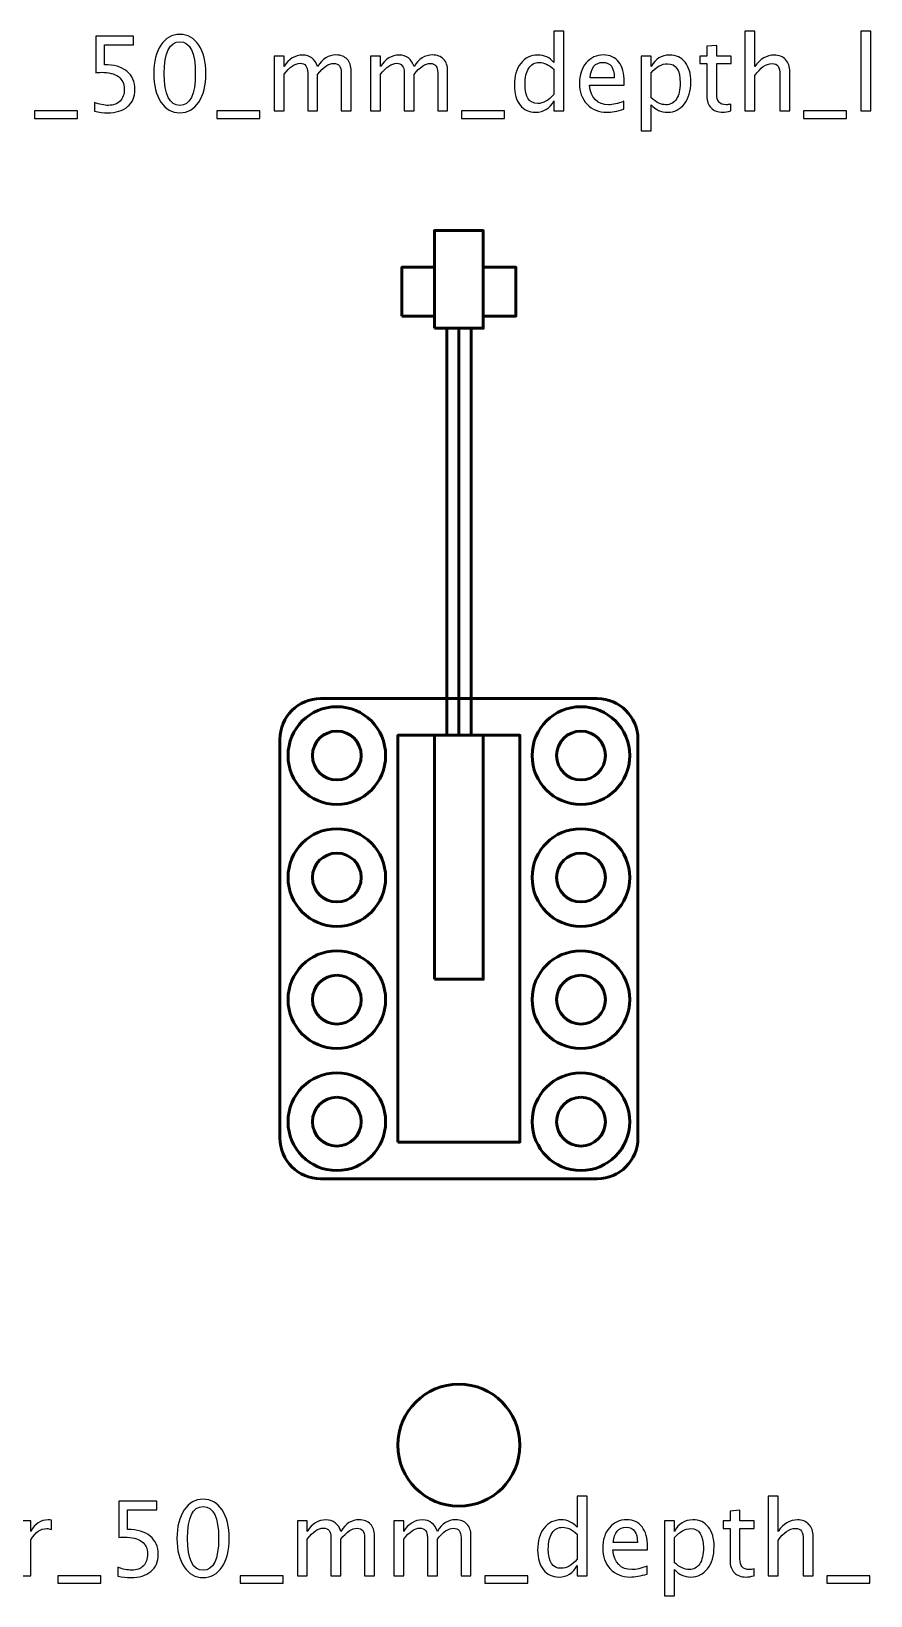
# Model space of a CAD drawing. Header units: centimetres. Extents: x -32.7 to 32.7, y -29.5 to 43.7.
# Drawn here: x -0.76 to 9.56, y -12.57 to 6.65 of the extents above; entities that cross this region are included whole.
import ezdxf

# ---------------------------------------------------------------- set-up
doc = ezdxf.new("R2010")
doc.units = ezdxf.units.CM
doc.header["$MEASUREMENT"] = 0
doc.layers.add('Layer 1', color=7, linetype='Continuous')

msp = doc.modelspace()

# ---------------------------------------------------------------- linework, layer by layer
at = {"layer": 'Layer 1', "color": 4, "lineweight": 53}
for points in [[(4.2, 3), (4.8, 3), (4.8, 4.2), (4.2, 4.2), (4.2, 3)], [(3.8, 3.15), (4.2, 3.15), (4.2, 3.75), (3.8, 3.75), (3.8, 3.15)], [(4.8, 3.15), (5.2, 3.15), (5.2, 3.75), (4.8, 3.75), (4.8, 3.15)], [(4.35, -2), (4.5, -2), (4.5, 3), (4.35, 3), (4.35, -2)], [(4.5, -2), (4.65, -2), (4.65, 3), (4.5, 3), (4.5, -2)], [(3.75, -7), (5.25, -7), (5.25, -2), (3.75, -2), (3.75, -7)], [(4.2, -5), (4.8, -5), (4.8, -2), (4.2, -2), (4.2, -5)]]:
    msp.add_lwpolyline(points, close=True, dxfattribs=at)
at = {"layer": 'Layer 1', "lineweight": 53}
for centre, major_axis in [((3.00001, -2.25001), (0, 0.60001)), ((6.00001, -2.25001), (0, 0.60001)), ((3.00001, -2.25001), (0, 0.30001)), ((6.00001, -2.25001), (0, 0.30001)), ((3.00001, -3.75001), (0, 0.60001)), ((6.00001, -3.75001), (0, 0.60001)), ((3.00001, -3.75001), (0, 0.30001)), ((6.00001, -3.75001), (0, 0.30001)), ((3.00001, -5.25001), (0, 0.60001)), ((6.00001, -5.25001), (0, 0.60001)), ((3.00001, -5.25001), (0, 0.30001)), ((6.00001, -5.25001), (0, 0.30001)), ((3.00001, -6.75001), (0, 0.60001)), ((6.00001, -6.75001), (0, 0.60001)), ((3.00001, -6.75001), (0, 0.30001)), ((6.00001, -6.75001), (0, 0.30001))]:
    msp.add_ellipse(centre, major_axis=major_axis, ratio=1, dxfattribs=at)
at = {"layer": 'Layer 1', "color": 4, "lineweight": 53}
msp.add_ellipse((4.5, -10.725), major_axis=(0, 0.75), ratio=1, dxfattribs=at)
at = {"layer": 'Layer 1'}
for points, knots in [([(0.02073, 5.66663), (0.02073, 5.66663), (0.02073, 5.77585), (0.02073, 5.77585), (0.02073, 5.77585), (0.08148, 5.7513), (0.13905, 5.73902), (0.19409, 5.73902), (0.19409, 5.73902), (0.2542, 5.73902), (0.30161, 5.7568), (0.33611, 5.79236), (0.33611, 5.79236), (0.37062, 5.82792), (0.38776, 5.87682), (0.38776, 5.93905), (0.38776, 5.93905), (0.38776, 6.00593), (0.36342, 6.05716), (0.31474, 6.0925), (0.31474, 6.0925), (0.26605, 6.12785), (0.19557, 6.14542), (0.10349, 6.14542), (0.10349, 6.14542), (0.08211, 6.14542), (0.05947, 6.14394), (0.03597, 6.14098), (0.03597, 6.14098), (0.03597, 6.14098), (0.03597, 6.58865), (0.03597, 6.58865), (0.03597, 6.58865), (0.03597, 6.58865), (0.50079, 6.58865), (0.50079, 6.58865), (0.50079, 6.58865), (0.50079, 6.58865), (0.50079, 6.48197), (0.50079, 6.48197), (0.50079, 6.48197), (0.50079, 6.48197), (0.14265, 6.48197), (0.14265, 6.48197), (0.14265, 6.48197), (0.14265, 6.48197), (0.14265, 6.2394), (0.14265, 6.2394), (0.14265, 6.2394), (0.26076, 6.2394), (0.35284, 6.21231), (0.41909, 6.15812), (0.41909, 6.15812), (0.48534, 6.10415), (0.51857, 6.02922), (0.51857, 5.93333), (0.51857, 5.93333), (0.51857, 5.84401), (0.48851, 5.77416), (0.4284, 5.72357), (0.4284, 5.72357), (0.36829, 5.67298), (0.28531, 5.64758), (0.17948, 5.64758), (0.17948, 5.64758), (0.13228, 5.64758), (0.07936, 5.65393), (0.02073, 5.66663)], [0, 0, 0, 0, 0.05555556, 0.05555556, 0.05555556, 0.05555556, 0.11111111, 0.11111111, 0.11111111, 0.11111111, 0.16666667, 0.16666667, 0.16666667, 0.16666667, 0.22222222, 0.22222222, 0.22222222, 0.22222222, 0.27777778, 0.27777778, 0.27777778, 0.27777778, 0.33333333, 0.33333333, 0.33333333, 0.33333333, 0.38888889, 0.38888889, 0.38888889, 0.38888889, 0.44444444, 0.44444444, 0.44444444, 0.44444444, 0.5, 0.5, 0.5, 0.5, 0.55555556, 0.55555556, 0.55555556, 0.55555556, 0.61111111, 0.61111111, 0.61111111, 0.61111111, 0.66666667, 0.66666667, 0.66666667, 0.66666667, 0.72222222, 0.72222222, 0.72222222, 0.72222222, 0.77777778, 0.77777778, 0.77777778, 0.77777778, 0.83333333, 0.83333333, 0.83333333, 0.83333333, 0.88888889, 0.88888889, 0.88888889, 0.88888889, 1, 1, 1, 1]), ([(1.07017, 5.64758), (0.97386, 5.64758), (0.89618, 5.69182), (0.83734, 5.78008), (0.83734, 5.78008), (0.77828, 5.86835), (0.74886, 5.98477), (0.74886, 6.12955), (0.74886, 6.12955), (0.74886, 6.27433), (0.77828, 6.39074), (0.83734, 6.47901), (0.83734, 6.47901), (0.89618, 6.56727), (0.97386, 6.61151), (1.07017, 6.61151), (1.07017, 6.61151), (1.1669, 6.61151), (1.24458, 6.56748), (1.30343, 6.47943), (1.30343, 6.47943), (1.36206, 6.39138), (1.39148, 6.27475), (1.39148, 6.12955), (1.39148, 6.12955), (1.39148, 5.98477), (1.36206, 5.86835), (1.30343, 5.78008), (1.30343, 5.78008), (1.24458, 5.69182), (1.1669, 5.64758), (1.07017, 5.64758)], [0, 0, 0, 0, 0.11111111, 0.11111111, 0.11111111, 0.11111111, 0.22222222, 0.22222222, 0.22222222, 0.22222222, 0.33333333, 0.33333333, 0.33333333, 0.33333333, 0.44444444, 0.44444444, 0.44444444, 0.44444444, 0.55555556, 0.55555556, 0.55555556, 0.55555556, 0.66666667, 0.66666667, 0.66666667, 0.66666667, 0.77777778, 0.77777778, 0.77777778, 0.77777778, 1, 1, 1, 1]), ([(5.66842, 5.67044), (5.66842, 5.67044), (5.66842, 5.79681), (5.66842, 5.79681), (5.66842, 5.79681), (5.61868, 5.7024), (5.54375, 5.6552), (5.44363, 5.6552), (5.44363, 5.6552), (5.36235, 5.6552), (5.29843, 5.68462), (5.25186, 5.74368), (5.25186, 5.74368), (5.20529, 5.80273), (5.18201, 5.88338), (5.18201, 5.98561), (5.18201, 5.98561), (5.18201, 6.09737), (5.20847, 6.18733), (5.26117, 6.25549), (5.26117, 6.25549), (5.31409, 6.32343), (5.38352, 6.35751), (5.46967, 6.35751), (5.46967, 6.35751), (5.54946, 6.35751), (5.61593, 6.32703), (5.66842, 6.26586), (5.66842, 6.26586), (5.66842, 6.26586), (5.66842, 6.64961), (5.66842, 6.64961), (5.66842, 6.64961), (5.66842, 6.64961), (5.79034, 6.64961), (5.79034, 6.64961), (5.79034, 6.64961), (5.79034, 6.64961), (5.79034, 5.67044), (5.79034, 5.67044), (5.79034, 5.67044), (5.79034, 5.67044), (5.66842, 5.67044), (5.66842, 5.67044)], [0, 0, 0, 0, 0.08333333, 0.08333333, 0.08333333, 0.08333333, 0.16666667, 0.16666667, 0.16666667, 0.16666667, 0.25, 0.25, 0.25, 0.25, 0.33333333, 0.33333333, 0.33333333, 0.33333333, 0.41666667, 0.41666667, 0.41666667, 0.41666667, 0.5, 0.5, 0.5, 0.5, 0.58333333, 0.58333333, 0.58333333, 0.58333333, 0.66666667, 0.66666667, 0.66666667, 0.66666667, 0.75, 0.75, 0.75, 0.75, 0.83333333, 0.83333333, 0.83333333, 0.83333333, 1, 1, 1, 1]), ([(8.01643, 5.67044), (8.01643, 5.67044), (8.01643, 6.64961), (8.01643, 6.64961), (8.01643, 6.64961), (8.01643, 6.64961), (8.13835, 6.64961), (8.13835, 6.64961), (8.13835, 6.64961), (8.13835, 6.64961), (8.13835, 6.21633), (8.13835, 6.21633), (8.13835, 6.21633), (8.20291, 6.31052), (8.28207, 6.35751), (8.37563, 6.35751), (8.37563, 6.35751), (8.43447, 6.35751), (8.48125, 6.3391), (8.51575, 6.30205), (8.51575, 6.30205), (8.55025, 6.26522), (8.56761, 6.21548), (8.56761, 6.15325), (8.56761, 6.15325), (8.56761, 6.15325), (8.56761, 5.67044), (8.56761, 5.67044), (8.56761, 5.67044), (8.56761, 5.67044), (8.44569, 5.67044), (8.44569, 5.67044), (8.44569, 5.67044), (8.44569, 5.67044), (8.44569, 6.11346), (8.44569, 6.11346), (8.44569, 6.11346), (8.44569, 6.16341), (8.43828, 6.19897), (8.42368, 6.22014), (8.42368, 6.22014), (8.40886, 6.24152), (8.38452, 6.2521), (8.35044, 6.2521), (8.35044, 6.2521), (8.27551, 6.2521), (8.20481, 6.20321), (8.13835, 6.10542), (8.13835, 6.10542), (8.13835, 6.10542), (8.13835, 5.67044), (8.13835, 5.67044), (8.13835, 5.67044), (8.13835, 5.67044), (8.01643, 5.67044), (8.01643, 5.67044)], [0, 0, 0, 0, 0.06666667, 0.06666667, 0.06666667, 0.06666667, 0.13333333, 0.13333333, 0.13333333, 0.13333333, 0.2, 0.2, 0.2, 0.2, 0.26666667, 0.26666667, 0.26666667, 0.26666667, 0.33333333, 0.33333333, 0.33333333, 0.33333333, 0.4, 0.4, 0.4, 0.4, 0.46666667, 0.46666667, 0.46666667, 0.46666667, 0.53333333, 0.53333333, 0.53333333, 0.53333333, 0.6, 0.6, 0.6, 0.6, 0.66666667, 0.66666667, 0.66666667, 0.66666667, 0.73333333, 0.73333333, 0.73333333, 0.73333333, 0.8, 0.8, 0.8, 0.8, 0.86666667, 0.86666667, 0.86666667, 0.86666667, 1, 1, 1, 1]), ([(9.43968, 5.67044), (9.43968, 5.67044), (9.43968, 6.64961), (9.43968, 6.64961), (9.43968, 6.64961), (9.43968, 6.64961), (9.5616, 6.64961), (9.5616, 6.64961), (9.5616, 6.64961), (9.5616, 6.64961), (9.5616, 5.67044), (9.5616, 5.67044), (9.5616, 5.67044), (9.5616, 5.67044), (9.43968, 5.67044), (9.43968, 5.67044)], [0, 0, 0, 0, 0.2, 0.2, 0.2, 0.2, 0.4, 0.4, 0.4, 0.4, 0.6, 0.6, 0.6, 0.6, 1, 1, 1, 1]), ([(1.06996, 5.73902), (1.19717, 5.73902), (1.26067, 5.8692), (1.26067, 6.12955), (1.26067, 6.12955), (1.26067, 6.3899), (1.19717, 6.52007), (1.06996, 6.52007), (1.06996, 6.52007), (0.94317, 6.52007), (0.87967, 6.3899), (0.87967, 6.12955), (0.87967, 6.12955), (0.87967, 5.8692), (0.94317, 5.73902), (1.06996, 5.73902)], [0, 0, 0, 0, 0.2, 0.2, 0.2, 0.2, 0.4, 0.4, 0.4, 0.4, 0.6, 0.6, 0.6, 0.6, 1, 1, 1, 1]), ([(2.22883, 5.67044), (2.22883, 5.67044), (2.22883, 6.34354), (2.22883, 6.34354), (2.22883, 6.34354), (2.22883, 6.34354), (2.35075, 6.34354), (2.35075, 6.34354), (2.35075, 6.34354), (2.35075, 6.34354), (2.35075, 6.21633), (2.35075, 6.21633), (2.35075, 6.21633), (2.41023, 6.31052), (2.48643, 6.35751), (2.57977, 6.35751), (2.57977, 6.35751), (2.66973, 6.35751), (2.7309, 6.31052), (2.7635, 6.21633), (2.7635, 6.21633), (2.82129, 6.31137), (2.89664, 6.35878), (2.98914, 6.35878), (2.98914, 6.35878), (3.04819, 6.35878), (3.09412, 6.34142), (3.12693, 6.3065), (3.12693, 6.3065), (3.15974, 6.27157), (3.17625, 6.22268), (3.17625, 6.15981), (3.17625, 6.15981), (3.17625, 6.15981), (3.17625, 5.67044), (3.17625, 5.67044), (3.17625, 5.67044), (3.17625, 5.67044), (3.05433, 5.67044), (3.05433, 5.67044), (3.05433, 5.67044), (3.05433, 5.67044), (3.05433, 6.13971), (3.05433, 6.13971), (3.05433, 6.13971), (3.05433, 6.21633), (3.02385, 6.25464), (2.96289, 6.25464), (2.96289, 6.25464), (2.8996, 6.25464), (2.83314, 6.20998), (2.7635, 6.12044), (2.7635, 6.12044), (2.7635, 6.12044), (2.7635, 5.67044), (2.7635, 5.67044), (2.7635, 5.67044), (2.7635, 5.67044), (2.64158, 5.67044), (2.64158, 5.67044), (2.64158, 5.67044), (2.64158, 5.67044), (2.64158, 6.14013), (2.64158, 6.14013), (2.64158, 6.14013), (2.64158, 6.21739), (2.61068, 6.25591), (2.54866, 6.25591), (2.54866, 6.25591), (2.48706, 6.25591), (2.42102, 6.21104), (2.35075, 6.12108), (2.35075, 6.12108), (2.35075, 6.12108), (2.35075, 5.67044), (2.35075, 5.67044), (2.35075, 5.67044), (2.35075, 5.67044), (2.22883, 5.67044), (2.22883, 5.67044)], [0, 0, 0, 0, 0.04761905, 0.04761905, 0.04761905, 0.04761905, 0.0952381, 0.0952381, 0.0952381, 0.0952381, 0.14285714, 0.14285714, 0.14285714, 0.14285714, 0.19047619, 0.19047619, 0.19047619, 0.19047619, 0.23809524, 0.23809524, 0.23809524, 0.23809524, 0.28571429, 0.28571429, 0.28571429, 0.28571429, 0.33333333, 0.33333333, 0.33333333, 0.33333333, 0.38095238, 0.38095238, 0.38095238, 0.38095238, 0.42857143, 0.42857143, 0.42857143, 0.42857143, 0.47619048, 0.47619048, 0.47619048, 0.47619048, 0.52380952, 0.52380952, 0.52380952, 0.52380952, 0.57142857, 0.57142857, 0.57142857, 0.57142857, 0.61904762, 0.61904762, 0.61904762, 0.61904762, 0.66666667, 0.66666667, 0.66666667, 0.66666667, 0.71428571, 0.71428571, 0.71428571, 0.71428571, 0.76190476, 0.76190476, 0.76190476, 0.76190476, 0.80952381, 0.80952381, 0.80952381, 0.80952381, 0.85714286, 0.85714286, 0.85714286, 0.85714286, 0.9047619, 0.9047619, 0.9047619, 0.9047619, 1, 1, 1, 1]), ([(3.41459, 5.67044), (3.41459, 5.67044), (3.41459, 6.34354), (3.41459, 6.34354), (3.41459, 6.34354), (3.41459, 6.34354), (3.53651, 6.34354), (3.53651, 6.34354), (3.53651, 6.34354), (3.53651, 6.34354), (3.53651, 6.21633), (3.53651, 6.21633), (3.53651, 6.21633), (3.59599, 6.31052), (3.67219, 6.35751), (3.76553, 6.35751), (3.76553, 6.35751), (3.85549, 6.35751), (3.91666, 6.31052), (3.94926, 6.21633), (3.94926, 6.21633), (4.00705, 6.31137), (4.0824, 6.35878), (4.1749, 6.35878), (4.1749, 6.35878), (4.23395, 6.35878), (4.27988, 6.34142), (4.31269, 6.3065), (4.31269, 6.3065), (4.3455, 6.27157), (4.36201, 6.22268), (4.36201, 6.15981), (4.36201, 6.15981), (4.36201, 6.15981), (4.36201, 5.67044), (4.36201, 5.67044), (4.36201, 5.67044), (4.36201, 5.67044), (4.24009, 5.67044), (4.24009, 5.67044), (4.24009, 5.67044), (4.24009, 5.67044), (4.24009, 6.13971), (4.24009, 6.13971), (4.24009, 6.13971), (4.24009, 6.21633), (4.20961, 6.25464), (4.14865, 6.25464), (4.14865, 6.25464), (4.08536, 6.25464), (4.0189, 6.20998), (3.94926, 6.12044), (3.94926, 6.12044), (3.94926, 6.12044), (3.94926, 5.67044), (3.94926, 5.67044), (3.94926, 5.67044), (3.94926, 5.67044), (3.82734, 5.67044), (3.82734, 5.67044), (3.82734, 5.67044), (3.82734, 5.67044), (3.82734, 6.14013), (3.82734, 6.14013), (3.82734, 6.14013), (3.82734, 6.21739), (3.79644, 6.25591), (3.73442, 6.25591), (3.73442, 6.25591), (3.67282, 6.25591), (3.60678, 6.21104), (3.53651, 6.12108), (3.53651, 6.12108), (3.53651, 6.12108), (3.53651, 5.67044), (3.53651, 5.67044), (3.53651, 5.67044), (3.53651, 5.67044), (3.41459, 5.67044), (3.41459, 5.67044)], [0, 0, 0, 0, 0.04761905, 0.04761905, 0.04761905, 0.04761905, 0.0952381, 0.0952381, 0.0952381, 0.0952381, 0.14285714, 0.14285714, 0.14285714, 0.14285714, 0.19047619, 0.19047619, 0.19047619, 0.19047619, 0.23809524, 0.23809524, 0.23809524, 0.23809524, 0.28571429, 0.28571429, 0.28571429, 0.28571429, 0.33333333, 0.33333333, 0.33333333, 0.33333333, 0.38095238, 0.38095238, 0.38095238, 0.38095238, 0.42857143, 0.42857143, 0.42857143, 0.42857143, 0.47619048, 0.47619048, 0.47619048, 0.47619048, 0.52380952, 0.52380952, 0.52380952, 0.52380952, 0.57142857, 0.57142857, 0.57142857, 0.57142857, 0.61904762, 0.61904762, 0.61904762, 0.61904762, 0.66666667, 0.66666667, 0.66666667, 0.66666667, 0.71428571, 0.71428571, 0.71428571, 0.71428571, 0.76190476, 0.76190476, 0.76190476, 0.76190476, 0.80952381, 0.80952381, 0.80952381, 0.80952381, 0.85714286, 0.85714286, 0.85714286, 0.85714286, 0.9047619, 0.9047619, 0.9047619, 0.9047619, 1, 1, 1, 1]), ([(6.52863, 5.69203), (6.44672, 5.66748), (6.37665, 5.6552), (6.31823, 5.6552), (6.31823, 5.6552), (6.21854, 5.6552), (6.13747, 5.68822), (6.07503, 5.75405), (6.07503, 5.75405), (6.01259, 5.81988), (5.98126, 5.90518), (5.98126, 6.01017), (5.98126, 6.01017), (5.98126, 6.11198), (6.00878, 6.19559), (6.06402, 6.26099), (6.06402, 6.26099), (6.11927, 6.32618), (6.18996, 6.35878), (6.27611, 6.35878), (6.27611, 6.35878), (6.3576, 6.35878), (6.42068, 6.32978), (6.46513, 6.27179), (6.46513, 6.27179), (6.50958, 6.21379), (6.53181, 6.13166), (6.53181, 6.02519), (6.53181, 6.02519), (6.53181, 6.02519), (6.53117, 5.98794), (6.53117, 5.98794), (6.53117, 5.98794), (6.53117, 5.98794), (6.10572, 5.98794), (6.10572, 5.98794), (6.10572, 5.98794), (6.1235, 5.82707), (6.20203, 5.74664), (6.34109, 5.74664), (6.34109, 5.74664), (6.39211, 5.74664), (6.45455, 5.76103), (6.52863, 5.78982), (6.52863, 5.78982), (6.52863, 5.78982), (6.52863, 5.69203), (6.52863, 5.69203)], [0, 0, 0, 0, 0.07692308, 0.07692308, 0.07692308, 0.07692308, 0.15384615, 0.15384615, 0.15384615, 0.15384615, 0.23076923, 0.23076923, 0.23076923, 0.23076923, 0.30769231, 0.30769231, 0.30769231, 0.30769231, 0.38461538, 0.38461538, 0.38461538, 0.38461538, 0.46153846, 0.46153846, 0.46153846, 0.46153846, 0.53846154, 0.53846154, 0.53846154, 0.53846154, 0.61538462, 0.61538462, 0.61538462, 0.61538462, 0.69230769, 0.69230769, 0.69230769, 0.69230769, 0.76923077, 0.76923077, 0.76923077, 0.76923077, 0.84615385, 0.84615385, 0.84615385, 0.84615385, 1, 1, 1, 1]), ([(6.7422, 5.42533), (6.7422, 5.42533), (6.7422, 6.34354), (6.7422, 6.34354), (6.7422, 6.34354), (6.7422, 6.34354), (6.86412, 6.34354), (6.86412, 6.34354), (6.86412, 6.34354), (6.86412, 6.34354), (6.86412, 6.21633), (6.86412, 6.21633), (6.86412, 6.21633), (6.91407, 6.31052), (6.98922, 6.35751), (7.08933, 6.35751), (7.08933, 6.35751), (7.1704, 6.35751), (7.23411, 6.32809), (7.28068, 6.26903), (7.28068, 6.26903), (7.32725, 6.20998), (7.35053, 6.12933), (7.35053, 6.0271), (7.35053, 6.0271), (7.35053, 5.91576), (7.32407, 5.8258), (7.27137, 5.75765), (7.27137, 5.75765), (7.21866, 5.68928), (7.14924, 5.6552), (7.0633, 5.6552), (7.0633, 5.6552), (6.9835, 5.6552), (6.91704, 5.68568), (6.86412, 5.74685), (6.86412, 5.74685), (6.86412, 5.74685), (6.86412, 5.42533), (6.86412, 5.42533), (6.86412, 5.42533), (6.86412, 5.42533), (6.7422, 5.42533), (6.7422, 5.42533)], [0, 0, 0, 0, 0.08333333, 0.08333333, 0.08333333, 0.08333333, 0.16666667, 0.16666667, 0.16666667, 0.16666667, 0.25, 0.25, 0.25, 0.25, 0.33333333, 0.33333333, 0.33333333, 0.33333333, 0.41666667, 0.41666667, 0.41666667, 0.41666667, 0.5, 0.5, 0.5, 0.5, 0.58333333, 0.58333333, 0.58333333, 0.58333333, 0.66666667, 0.66666667, 0.66666667, 0.66666667, 0.75, 0.75, 0.75, 0.75, 0.83333333, 0.83333333, 0.83333333, 0.83333333, 1, 1, 1, 1]), ([(7.84244, 5.67065), (7.80476, 5.66028), (7.77196, 5.6552), (7.74423, 5.6552), (7.74423, 5.6552), (7.682, 5.6552), (7.63353, 5.67298), (7.59881, 5.70854), (7.59881, 5.70854), (7.56389, 5.7441), (7.54653, 5.79342), (7.54653, 5.85671), (7.54653, 5.85671), (7.54653, 5.85671), (7.54653, 6.2521), (7.54653, 6.2521), (7.54653, 6.2521), (7.54653, 6.2521), (7.46229, 6.2521), (7.46229, 6.2521), (7.46229, 6.2521), (7.46229, 6.2521), (7.46229, 6.34354), (7.46229, 6.34354), (7.46229, 6.34354), (7.46229, 6.34354), (7.54653, 6.34354), (7.54653, 6.34354), (7.54653, 6.34354), (7.54653, 6.34354), (7.54653, 6.46525), (7.54653, 6.46525), (7.54653, 6.46525), (7.54653, 6.46525), (7.66845, 6.47689), (7.66845, 6.47689), (7.66845, 6.47689), (7.66845, 6.47689), (7.66845, 6.34354), (7.66845, 6.34354), (7.66845, 6.34354), (7.66845, 6.34354), (7.84498, 6.34354), (7.84498, 6.34354), (7.84498, 6.34354), (7.84498, 6.34354), (7.84498, 6.2521), (7.84498, 6.2521), (7.84498, 6.2521), (7.84498, 6.2521), (7.66845, 6.2521), (7.66845, 6.2521), (7.66845, 6.2521), (7.66845, 6.2521), (7.66845, 5.87872), (7.66845, 5.87872), (7.66845, 5.87872), (7.66845, 5.79067), (7.70676, 5.74664), (7.78317, 5.74664), (7.78317, 5.74664), (7.79947, 5.74664), (7.81916, 5.74939), (7.84244, 5.75468), (7.84244, 5.75468), (7.84244, 5.75468), (7.84244, 5.67065), (7.84244, 5.67065)], [0, 0, 0, 0, 0.05555556, 0.05555556, 0.05555556, 0.05555556, 0.11111111, 0.11111111, 0.11111111, 0.11111111, 0.16666667, 0.16666667, 0.16666667, 0.16666667, 0.22222222, 0.22222222, 0.22222222, 0.22222222, 0.27777778, 0.27777778, 0.27777778, 0.27777778, 0.33333333, 0.33333333, 0.33333333, 0.33333333, 0.38888889, 0.38888889, 0.38888889, 0.38888889, 0.44444444, 0.44444444, 0.44444444, 0.44444444, 0.5, 0.5, 0.5, 0.5, 0.55555556, 0.55555556, 0.55555556, 0.55555556, 0.61111111, 0.61111111, 0.61111111, 0.61111111, 0.66666667, 0.66666667, 0.66666667, 0.66666667, 0.72222222, 0.72222222, 0.72222222, 0.72222222, 0.77777778, 0.77777778, 0.77777778, 0.77777778, 0.83333333, 0.83333333, 0.83333333, 0.83333333, 0.88888889, 0.88888889, 0.88888889, 0.88888889, 1, 1, 1, 1]), ([(5.66842, 6.18246), (5.60513, 6.23813), (5.54523, 6.26607), (5.4885, 6.26607), (5.4885, 6.26607), (5.43262, 6.26607), (5.38944, 6.24279), (5.35875, 6.19601), (5.35875, 6.19601), (5.32806, 6.14944), (5.31282, 6.0834), (5.31282, 5.99789), (5.31282, 5.99789), (5.31282, 5.84062), (5.36489, 5.76188), (5.46924, 5.76188), (5.46924, 5.76188), (5.53698, 5.76188), (5.60344, 5.79892), (5.66842, 5.87279), (5.66842, 5.87279), (5.66842, 5.87279), (5.66842, 6.18246), (5.66842, 6.18246)], [0, 0, 0, 0, 0.14285714, 0.14285714, 0.14285714, 0.14285714, 0.28571429, 0.28571429, 0.28571429, 0.28571429, 0.42857143, 0.42857143, 0.42857143, 0.42857143, 0.57142857, 0.57142857, 0.57142857, 0.57142857, 0.71428571, 0.71428571, 0.71428571, 0.71428571, 1, 1, 1, 1]), ([(6.11207, 6.07938), (6.11207, 6.07938), (6.40925, 6.07938), (6.40925, 6.07938), (6.40925, 6.07938), (6.40925, 6.20469), (6.36247, 6.26734), (6.26913, 6.26734), (6.26913, 6.26734), (6.17515, 6.26734), (6.12287, 6.20469), (6.11207, 6.07938)], [0, 0, 0, 0, 0.25, 0.25, 0.25, 0.25, 0.5, 0.5, 0.5, 0.5, 1, 1, 1, 1]), ([(6.86412, 5.83088), (6.92699, 5.77479), (6.98689, 5.74664), (7.04383, 5.74664), (7.04383, 5.74664), (7.09992, 5.74664), (7.14331, 5.77014), (7.17379, 5.81691), (7.17379, 5.81691), (7.20448, 5.86369), (7.21972, 5.92952), (7.21972, 6.01461), (7.21972, 6.01461), (7.21972, 6.17209), (7.16765, 6.25083), (7.06351, 6.25083), (7.06351, 6.25083), (6.99535, 6.25083), (6.92889, 6.214), (6.86412, 6.14013), (6.86412, 6.14013), (6.86412, 6.14013), (6.86412, 5.83088), (6.86412, 5.83088)], [0, 0, 0, 0, 0.14285714, 0.14285714, 0.14285714, 0.14285714, 0.28571429, 0.28571429, 0.28571429, 0.28571429, 0.42857143, 0.42857143, 0.42857143, 0.42857143, 0.57142857, 0.57142857, 0.57142857, 0.57142857, 0.71428571, 0.71428571, 0.71428571, 0.71428571, 1, 1, 1, 1]), ([(-0.71587, 5.579), (-0.71587, 5.579), (-0.71587, 5.67044), (-0.71587, 5.67044), (-0.71587, 5.67044), (-0.71587, 5.67044), (-0.18755, 5.67044), (-0.18755, 5.67044), (-0.18755, 5.67044), (-0.18755, 5.67044), (-0.18755, 5.579), (-0.18755, 5.579), (-0.18755, 5.579), (-0.18755, 5.579), (-0.71587, 5.579), (-0.71587, 5.579)], [0, 0, 0, 0, 0.2, 0.2, 0.2, 0.2, 0.4, 0.4, 0.4, 0.4, 0.6, 0.6, 0.6, 0.6, 1, 1, 1, 1]), ([(1.52525, 5.579), (1.52525, 5.579), (1.52525, 5.67044), (1.52525, 5.67044), (1.52525, 5.67044), (1.52525, 5.67044), (2.05357, 5.67044), (2.05357, 5.67044), (2.05357, 5.67044), (2.05357, 5.67044), (2.05357, 5.579), (2.05357, 5.579), (2.05357, 5.579), (2.05357, 5.579), (1.52525, 5.579), (1.52525, 5.579)], [0, 0, 0, 0, 0.2, 0.2, 0.2, 0.2, 0.4, 0.4, 0.4, 0.4, 0.6, 0.6, 0.6, 0.6, 1, 1, 1, 1]), ([(4.53177, 5.579), (4.53177, 5.579), (4.53177, 5.67044), (4.53177, 5.67044), (4.53177, 5.67044), (4.53177, 5.67044), (5.06009, 5.67044), (5.06009, 5.67044), (5.06009, 5.67044), (5.06009, 5.67044), (5.06009, 5.579), (5.06009, 5.579), (5.06009, 5.579), (5.06009, 5.579), (4.53177, 5.579), (4.53177, 5.579)], [0, 0, 0, 0, 0.2, 0.2, 0.2, 0.2, 0.4, 0.4, 0.4, 0.4, 0.6, 0.6, 0.6, 0.6, 1, 1, 1, 1]), ([(8.7361, 5.579), (8.7361, 5.579), (8.7361, 5.67044), (8.7361, 5.67044), (8.7361, 5.67044), (8.7361, 5.67044), (9.26442, 5.67044), (9.26442, 5.67044), (9.26442, 5.67044), (9.26442, 5.67044), (9.26442, 5.579), (9.26442, 5.579), (9.26442, 5.579), (9.26442, 5.579), (8.7361, 5.579), (8.7361, 5.579)], [0, 0, 0, 0, 0.2, 0.2, 0.2, 0.2, 0.4, 0.4, 0.4, 0.4, 0.6, 0.6, 0.6, 0.6, 1, 1, 1, 1]), ([(0.30689, -12.33337), (0.30689, -12.33337), (0.30689, -12.22415), (0.30689, -12.22415), (0.30689, -12.22415), (0.36764, -12.2487), (0.42521, -12.26098), (0.48025, -12.26098), (0.48025, -12.26098), (0.54036, -12.26098), (0.58777, -12.2432), (0.62227, -12.20764), (0.62227, -12.20764), (0.65678, -12.17208), (0.67392, -12.12318), (0.67392, -12.06095), (0.67392, -12.06095), (0.67392, -11.99407), (0.64958, -11.94284), (0.6009, -11.9075), (0.6009, -11.9075), (0.55221, -11.87215), (0.48173, -11.85458), (0.38965, -11.85458), (0.38965, -11.85458), (0.36827, -11.85458), (0.34563, -11.85606), (0.32213, -11.85902), (0.32213, -11.85902), (0.32213, -11.85902), (0.32213, -11.41135), (0.32213, -11.41135), (0.32213, -11.41135), (0.32213, -11.41135), (0.78695, -11.41135), (0.78695, -11.41135), (0.78695, -11.41135), (0.78695, -11.41135), (0.78695, -11.51803), (0.78695, -11.51803), (0.78695, -11.51803), (0.78695, -11.51803), (0.42881, -11.51803), (0.42881, -11.51803), (0.42881, -11.51803), (0.42881, -11.51803), (0.42881, -11.7606), (0.42881, -11.7606), (0.42881, -11.7606), (0.54692, -11.7606), (0.639, -11.78769), (0.70525, -11.84188), (0.70525, -11.84188), (0.7715, -11.89585), (0.80473, -11.97078), (0.80473, -12.06667), (0.80473, -12.06667), (0.80473, -12.15599), (0.77467, -12.22584), (0.71456, -12.27643), (0.71456, -12.27643), (0.65445, -12.32702), (0.57147, -12.35242), (0.46564, -12.35242), (0.46564, -12.35242), (0.41844, -12.35242), (0.36552, -12.34607), (0.30689, -12.33337)], [0, 0, 0, 0, 0.05555556, 0.05555556, 0.05555556, 0.05555556, 0.11111111, 0.11111111, 0.11111111, 0.11111111, 0.16666667, 0.16666667, 0.16666667, 0.16666667, 0.22222222, 0.22222222, 0.22222222, 0.22222222, 0.27777778, 0.27777778, 0.27777778, 0.27777778, 0.33333333, 0.33333333, 0.33333333, 0.33333333, 0.38888889, 0.38888889, 0.38888889, 0.38888889, 0.44444444, 0.44444444, 0.44444444, 0.44444444, 0.5, 0.5, 0.5, 0.5, 0.55555556, 0.55555556, 0.55555556, 0.55555556, 0.61111111, 0.61111111, 0.61111111, 0.61111111, 0.66666667, 0.66666667, 0.66666667, 0.66666667, 0.72222222, 0.72222222, 0.72222222, 0.72222222, 0.77777778, 0.77777778, 0.77777778, 0.77777778, 0.83333333, 0.83333333, 0.83333333, 0.83333333, 0.88888889, 0.88888889, 0.88888889, 0.88888889, 1, 1, 1, 1]), ([(1.35633, -12.35242), (1.26002, -12.35242), (1.18234, -12.30818), (1.1235, -12.21992), (1.1235, -12.21992), (1.06444, -12.13165), (1.03502, -12.01523), (1.03502, -11.87045), (1.03502, -11.87045), (1.03502, -11.72567), (1.06444, -11.60926), (1.1235, -11.52099), (1.1235, -11.52099), (1.18234, -11.43273), (1.26002, -11.38849), (1.35633, -11.38849), (1.35633, -11.38849), (1.45306, -11.38849), (1.53074, -11.43252), (1.58959, -11.52057), (1.58959, -11.52057), (1.64822, -11.60862), (1.67764, -11.72525), (1.67764, -11.87045), (1.67764, -11.87045), (1.67764, -12.01523), (1.64822, -12.13165), (1.58959, -12.21992), (1.58959, -12.21992), (1.53074, -12.30818), (1.45306, -12.35242), (1.35633, -12.35242)], [0, 0, 0, 0, 0.11111111, 0.11111111, 0.11111111, 0.11111111, 0.22222222, 0.22222222, 0.22222222, 0.22222222, 0.33333333, 0.33333333, 0.33333333, 0.33333333, 0.44444444, 0.44444444, 0.44444444, 0.44444444, 0.55555556, 0.55555556, 0.55555556, 0.55555556, 0.66666667, 0.66666667, 0.66666667, 0.66666667, 0.77777778, 0.77777778, 0.77777778, 0.77777778, 1, 1, 1, 1]), ([(1.35612, -12.26098), (1.48333, -12.26098), (1.54683, -12.1308), (1.54683, -11.87045), (1.54683, -11.87045), (1.54683, -11.6101), (1.48333, -11.47993), (1.35612, -11.47993), (1.35612, -11.47993), (1.22933, -11.47993), (1.16583, -11.6101), (1.16583, -11.87045), (1.16583, -11.87045), (1.16583, -12.1308), (1.22933, -12.26098), (1.35612, -12.26098)], [0, 0, 0, 0, 0.2, 0.2, 0.2, 0.2, 0.4, 0.4, 0.4, 0.4, 0.6, 0.6, 0.6, 0.6, 1, 1, 1, 1]), ([(5.95458, -12.32956), (5.95458, -12.32956), (5.95458, -12.20319), (5.95458, -12.20319), (5.95458, -12.20319), (5.90484, -12.2976), (5.82991, -12.3448), (5.72979, -12.3448), (5.72979, -12.3448), (5.64851, -12.3448), (5.58459, -12.31538), (5.53802, -12.25632), (5.53802, -12.25632), (5.49145, -12.19727), (5.46817, -12.11662), (5.46817, -12.01439), (5.46817, -12.01439), (5.46817, -11.90263), (5.49463, -11.81267), (5.54733, -11.74451), (5.54733, -11.74451), (5.60025, -11.67657), (5.66968, -11.64249), (5.75583, -11.64249), (5.75583, -11.64249), (5.83562, -11.64249), (5.90209, -11.67297), (5.95458, -11.73414), (5.95458, -11.73414), (5.95458, -11.73414), (5.95458, -11.35039), (5.95458, -11.35039), (5.95458, -11.35039), (5.95458, -11.35039), (6.0765, -11.35039), (6.0765, -11.35039), (6.0765, -11.35039), (6.0765, -11.35039), (6.0765, -12.32956), (6.0765, -12.32956), (6.0765, -12.32956), (6.0765, -12.32956), (5.95458, -12.32956), (5.95458, -12.32956)], [0, 0, 0, 0, 0.08333333, 0.08333333, 0.08333333, 0.08333333, 0.16666667, 0.16666667, 0.16666667, 0.16666667, 0.25, 0.25, 0.25, 0.25, 0.33333333, 0.33333333, 0.33333333, 0.33333333, 0.41666667, 0.41666667, 0.41666667, 0.41666667, 0.5, 0.5, 0.5, 0.5, 0.58333333, 0.58333333, 0.58333333, 0.58333333, 0.66666667, 0.66666667, 0.66666667, 0.66666667, 0.75, 0.75, 0.75, 0.75, 0.83333333, 0.83333333, 0.83333333, 0.83333333, 1, 1, 1, 1]), ([(8.1286, -12.32935), (8.09092, -12.33972), (8.05812, -12.3448), (8.03039, -12.3448), (8.03039, -12.3448), (7.96816, -12.3448), (7.91969, -12.32702), (7.88497, -12.29146), (7.88497, -12.29146), (7.85005, -12.2559), (7.83269, -12.20658), (7.83269, -12.14329), (7.83269, -12.14329), (7.83269, -12.14329), (7.83269, -11.7479), (7.83269, -11.7479), (7.83269, -11.7479), (7.83269, -11.7479), (7.74845, -11.7479), (7.74845, -11.7479), (7.74845, -11.7479), (7.74845, -11.7479), (7.74845, -11.65646), (7.74845, -11.65646), (7.74845, -11.65646), (7.74845, -11.65646), (7.83269, -11.65646), (7.83269, -11.65646), (7.83269, -11.65646), (7.83269, -11.65646), (7.83269, -11.53475), (7.83269, -11.53475), (7.83269, -11.53475), (7.83269, -11.53475), (7.95461, -11.52311), (7.95461, -11.52311), (7.95461, -11.52311), (7.95461, -11.52311), (7.95461, -11.65646), (7.95461, -11.65646), (7.95461, -11.65646), (7.95461, -11.65646), (8.13114, -11.65646), (8.13114, -11.65646), (8.13114, -11.65646), (8.13114, -11.65646), (8.13114, -11.7479), (8.13114, -11.7479), (8.13114, -11.7479), (8.13114, -11.7479), (7.95461, -11.7479), (7.95461, -11.7479), (7.95461, -11.7479), (7.95461, -11.7479), (7.95461, -12.12128), (7.95461, -12.12128), (7.95461, -12.12128), (7.95461, -12.20933), (7.99292, -12.25336), (8.06933, -12.25336), (8.06933, -12.25336), (8.08563, -12.25336), (8.10532, -12.25061), (8.1286, -12.24532), (8.1286, -12.24532), (8.1286, -12.24532), (8.1286, -12.32935), (8.1286, -12.32935)], [0, 0, 0, 0, 0.05555556, 0.05555556, 0.05555556, 0.05555556, 0.11111111, 0.11111111, 0.11111111, 0.11111111, 0.16666667, 0.16666667, 0.16666667, 0.16666667, 0.22222222, 0.22222222, 0.22222222, 0.22222222, 0.27777778, 0.27777778, 0.27777778, 0.27777778, 0.33333333, 0.33333333, 0.33333333, 0.33333333, 0.38888889, 0.38888889, 0.38888889, 0.38888889, 0.44444444, 0.44444444, 0.44444444, 0.44444444, 0.5, 0.5, 0.5, 0.5, 0.55555556, 0.55555556, 0.55555556, 0.55555556, 0.61111111, 0.61111111, 0.61111111, 0.61111111, 0.66666667, 0.66666667, 0.66666667, 0.66666667, 0.72222222, 0.72222222, 0.72222222, 0.72222222, 0.77777778, 0.77777778, 0.77777778, 0.77777778, 0.83333333, 0.83333333, 0.83333333, 0.83333333, 0.88888889, 0.88888889, 0.88888889, 0.88888889, 1, 1, 1, 1]), ([(8.30259, -12.32956), (8.30259, -12.32956), (8.30259, -11.35039), (8.30259, -11.35039), (8.30259, -11.35039), (8.30259, -11.35039), (8.42451, -11.35039), (8.42451, -11.35039), (8.42451, -11.35039), (8.42451, -11.35039), (8.42451, -11.78367), (8.42451, -11.78367), (8.42451, -11.78367), (8.48907, -11.68948), (8.56823, -11.64249), (8.66179, -11.64249), (8.66179, -11.64249), (8.72063, -11.64249), (8.76741, -11.6609), (8.80191, -11.69795), (8.80191, -11.69795), (8.83641, -11.73478), (8.85377, -11.78452), (8.85377, -11.84675), (8.85377, -11.84675), (8.85377, -11.84675), (8.85377, -12.32956), (8.85377, -12.32956), (8.85377, -12.32956), (8.85377, -12.32956), (8.73185, -12.32956), (8.73185, -12.32956), (8.73185, -12.32956), (8.73185, -12.32956), (8.73185, -11.88654), (8.73185, -11.88654), (8.73185, -11.88654), (8.73185, -11.83659), (8.72444, -11.80103), (8.70984, -11.77986), (8.70984, -11.77986), (8.69502, -11.75848), (8.67068, -11.7479), (8.6366, -11.7479), (8.6366, -11.7479), (8.56167, -11.7479), (8.49097, -11.79679), (8.42451, -11.89458), (8.42451, -11.89458), (8.42451, -11.89458), (8.42451, -12.32956), (8.42451, -12.32956), (8.42451, -12.32956), (8.42451, -12.32956), (8.30259, -12.32956), (8.30259, -12.32956)], [0, 0, 0, 0, 0.06666667, 0.06666667, 0.06666667, 0.06666667, 0.13333333, 0.13333333, 0.13333333, 0.13333333, 0.2, 0.2, 0.2, 0.2, 0.26666667, 0.26666667, 0.26666667, 0.26666667, 0.33333333, 0.33333333, 0.33333333, 0.33333333, 0.4, 0.4, 0.4, 0.4, 0.46666667, 0.46666667, 0.46666667, 0.46666667, 0.53333333, 0.53333333, 0.53333333, 0.53333333, 0.6, 0.6, 0.6, 0.6, 0.66666667, 0.66666667, 0.66666667, 0.66666667, 0.73333333, 0.73333333, 0.73333333, 0.73333333, 0.8, 0.8, 0.8, 0.8, 0.86666667, 0.86666667, 0.86666667, 0.86666667, 1, 1, 1, 1]), ([(-0.88077, -12.32956), (-0.88077, -12.32956), (-0.88077, -11.65646), (-0.88077, -11.65646), (-0.88077, -11.65646), (-0.88077, -11.65646), (-0.75885, -11.65646), (-0.75885, -11.65646), (-0.75885, -11.65646), (-0.75885, -11.65646), (-0.75885, -11.78367), (-0.75885, -11.78367), (-0.75885, -11.78367), (-0.71038, -11.68948), (-0.6401, -11.64249), (-0.54782, -11.64249), (-0.54782, -11.64249), (-0.53533, -11.64249), (-0.52221, -11.64355), (-0.50866, -11.64566), (-0.50866, -11.64566), (-0.50866, -11.64566), (-0.50866, -11.75975), (-0.50866, -11.75975), (-0.50866, -11.75975), (-0.52983, -11.75277), (-0.54845, -11.74917), (-0.56454, -11.74917), (-0.56454, -11.74917), (-0.64201, -11.74917), (-0.70678, -11.79489), (-0.75885, -11.88654), (-0.75885, -11.88654), (-0.75885, -11.88654), (-0.75885, -12.32956), (-0.75885, -12.32956), (-0.75885, -12.32956), (-0.75885, -12.32956), (-0.88077, -12.32956), (-0.88077, -12.32956)], [0, 0, 0, 0, 0.09090909, 0.09090909, 0.09090909, 0.09090909, 0.18181818, 0.18181818, 0.18181818, 0.18181818, 0.27272727, 0.27272727, 0.27272727, 0.27272727, 0.36363636, 0.36363636, 0.36363636, 0.36363636, 0.45454545, 0.45454545, 0.45454545, 0.45454545, 0.54545455, 0.54545455, 0.54545455, 0.54545455, 0.63636364, 0.63636364, 0.63636364, 0.63636364, 0.72727273, 0.72727273, 0.72727273, 0.72727273, 0.81818182, 0.81818182, 0.81818182, 0.81818182, 1, 1, 1, 1]), ([(2.51499, -12.32956), (2.51499, -12.32956), (2.51499, -11.65646), (2.51499, -11.65646), (2.51499, -11.65646), (2.51499, -11.65646), (2.63691, -11.65646), (2.63691, -11.65646), (2.63691, -11.65646), (2.63691, -11.65646), (2.63691, -11.78367), (2.63691, -11.78367), (2.63691, -11.78367), (2.69639, -11.68948), (2.77259, -11.64249), (2.86593, -11.64249), (2.86593, -11.64249), (2.95589, -11.64249), (3.01706, -11.68948), (3.04966, -11.78367), (3.04966, -11.78367), (3.10745, -11.68863), (3.1828, -11.64122), (3.2753, -11.64122), (3.2753, -11.64122), (3.33435, -11.64122), (3.38028, -11.65858), (3.41309, -11.6935), (3.41309, -11.6935), (3.4459, -11.72843), (3.46241, -11.77732), (3.46241, -11.84019), (3.46241, -11.84019), (3.46241, -11.84019), (3.46241, -12.32956), (3.46241, -12.32956), (3.46241, -12.32956), (3.46241, -12.32956), (3.34049, -12.32956), (3.34049, -12.32956), (3.34049, -12.32956), (3.34049, -12.32956), (3.34049, -11.86029), (3.34049, -11.86029), (3.34049, -11.86029), (3.34049, -11.78367), (3.31001, -11.74536), (3.24905, -11.74536), (3.24905, -11.74536), (3.18576, -11.74536), (3.1193, -11.79002), (3.04966, -11.87956), (3.04966, -11.87956), (3.04966, -11.87956), (3.04966, -12.32956), (3.04966, -12.32956), (3.04966, -12.32956), (3.04966, -12.32956), (2.92774, -12.32956), (2.92774, -12.32956), (2.92774, -12.32956), (2.92774, -12.32956), (2.92774, -11.85987), (2.92774, -11.85987), (2.92774, -11.85987), (2.92774, -11.78261), (2.89684, -11.74409), (2.83482, -11.74409), (2.83482, -11.74409), (2.77322, -11.74409), (2.70718, -11.78896), (2.63691, -11.87892), (2.63691, -11.87892), (2.63691, -11.87892), (2.63691, -12.32956), (2.63691, -12.32956), (2.63691, -12.32956), (2.63691, -12.32956), (2.51499, -12.32956), (2.51499, -12.32956)], [0, 0, 0, 0, 0.04761905, 0.04761905, 0.04761905, 0.04761905, 0.0952381, 0.0952381, 0.0952381, 0.0952381, 0.14285714, 0.14285714, 0.14285714, 0.14285714, 0.19047619, 0.19047619, 0.19047619, 0.19047619, 0.23809524, 0.23809524, 0.23809524, 0.23809524, 0.28571429, 0.28571429, 0.28571429, 0.28571429, 0.33333333, 0.33333333, 0.33333333, 0.33333333, 0.38095238, 0.38095238, 0.38095238, 0.38095238, 0.42857143, 0.42857143, 0.42857143, 0.42857143, 0.47619048, 0.47619048, 0.47619048, 0.47619048, 0.52380952, 0.52380952, 0.52380952, 0.52380952, 0.57142857, 0.57142857, 0.57142857, 0.57142857, 0.61904762, 0.61904762, 0.61904762, 0.61904762, 0.66666667, 0.66666667, 0.66666667, 0.66666667, 0.71428571, 0.71428571, 0.71428571, 0.71428571, 0.76190476, 0.76190476, 0.76190476, 0.76190476, 0.80952381, 0.80952381, 0.80952381, 0.80952381, 0.85714286, 0.85714286, 0.85714286, 0.85714286, 0.9047619, 0.9047619, 0.9047619, 0.9047619, 1, 1, 1, 1]), ([(3.70075, -12.32956), (3.70075, -12.32956), (3.70075, -11.65646), (3.70075, -11.65646), (3.70075, -11.65646), (3.70075, -11.65646), (3.82267, -11.65646), (3.82267, -11.65646), (3.82267, -11.65646), (3.82267, -11.65646), (3.82267, -11.78367), (3.82267, -11.78367), (3.82267, -11.78367), (3.88215, -11.68948), (3.95835, -11.64249), (4.05169, -11.64249), (4.05169, -11.64249), (4.14165, -11.64249), (4.20282, -11.68948), (4.23542, -11.78367), (4.23542, -11.78367), (4.29321, -11.68863), (4.36856, -11.64122), (4.46106, -11.64122), (4.46106, -11.64122), (4.52011, -11.64122), (4.56604, -11.65858), (4.59885, -11.6935), (4.59885, -11.6935), (4.63166, -11.72843), (4.64817, -11.77732), (4.64817, -11.84019), (4.64817, -11.84019), (4.64817, -11.84019), (4.64817, -12.32956), (4.64817, -12.32956), (4.64817, -12.32956), (4.64817, -12.32956), (4.52625, -12.32956), (4.52625, -12.32956), (4.52625, -12.32956), (4.52625, -12.32956), (4.52625, -11.86029), (4.52625, -11.86029), (4.52625, -11.86029), (4.52625, -11.78367), (4.49577, -11.74536), (4.43481, -11.74536), (4.43481, -11.74536), (4.37152, -11.74536), (4.30506, -11.79002), (4.23542, -11.87956), (4.23542, -11.87956), (4.23542, -11.87956), (4.23542, -12.32956), (4.23542, -12.32956), (4.23542, -12.32956), (4.23542, -12.32956), (4.1135, -12.32956), (4.1135, -12.32956), (4.1135, -12.32956), (4.1135, -12.32956), (4.1135, -11.85987), (4.1135, -11.85987), (4.1135, -11.85987), (4.1135, -11.78261), (4.0826, -11.74409), (4.02058, -11.74409), (4.02058, -11.74409), (3.95898, -11.74409), (3.89294, -11.78896), (3.82267, -11.87892), (3.82267, -11.87892), (3.82267, -11.87892), (3.82267, -12.32956), (3.82267, -12.32956), (3.82267, -12.32956), (3.82267, -12.32956), (3.70075, -12.32956), (3.70075, -12.32956)], [0, 0, 0, 0, 0.04761905, 0.04761905, 0.04761905, 0.04761905, 0.0952381, 0.0952381, 0.0952381, 0.0952381, 0.14285714, 0.14285714, 0.14285714, 0.14285714, 0.19047619, 0.19047619, 0.19047619, 0.19047619, 0.23809524, 0.23809524, 0.23809524, 0.23809524, 0.28571429, 0.28571429, 0.28571429, 0.28571429, 0.33333333, 0.33333333, 0.33333333, 0.33333333, 0.38095238, 0.38095238, 0.38095238, 0.38095238, 0.42857143, 0.42857143, 0.42857143, 0.42857143, 0.47619048, 0.47619048, 0.47619048, 0.47619048, 0.52380952, 0.52380952, 0.52380952, 0.52380952, 0.57142857, 0.57142857, 0.57142857, 0.57142857, 0.61904762, 0.61904762, 0.61904762, 0.61904762, 0.66666667, 0.66666667, 0.66666667, 0.66666667, 0.71428571, 0.71428571, 0.71428571, 0.71428571, 0.76190476, 0.76190476, 0.76190476, 0.76190476, 0.80952381, 0.80952381, 0.80952381, 0.80952381, 0.85714286, 0.85714286, 0.85714286, 0.85714286, 0.9047619, 0.9047619, 0.9047619, 0.9047619, 1, 1, 1, 1]), ([(6.81479, -12.30797), (6.73288, -12.33252), (6.66281, -12.3448), (6.60439, -12.3448), (6.60439, -12.3448), (6.5047, -12.3448), (6.42363, -12.31178), (6.36119, -12.24595), (6.36119, -12.24595), (6.29875, -12.18012), (6.26742, -12.09482), (6.26742, -11.98983), (6.26742, -11.98983), (6.26742, -11.88802), (6.29494, -11.80441), (6.35018, -11.73901), (6.35018, -11.73901), (6.40543, -11.67382), (6.47612, -11.64122), (6.56227, -11.64122), (6.56227, -11.64122), (6.64376, -11.64122), (6.70684, -11.67022), (6.75129, -11.72821), (6.75129, -11.72821), (6.79574, -11.78621), (6.81797, -11.86834), (6.81797, -11.97481), (6.81797, -11.97481), (6.81797, -11.97481), (6.81733, -12.01206), (6.81733, -12.01206), (6.81733, -12.01206), (6.81733, -12.01206), (6.39188, -12.01206), (6.39188, -12.01206), (6.39188, -12.01206), (6.40966, -12.17293), (6.48819, -12.25336), (6.62725, -12.25336), (6.62725, -12.25336), (6.67827, -12.25336), (6.74071, -12.23897), (6.81479, -12.21018), (6.81479, -12.21018), (6.81479, -12.21018), (6.81479, -12.30797), (6.81479, -12.30797)], [0, 0, 0, 0, 0.07692308, 0.07692308, 0.07692308, 0.07692308, 0.15384615, 0.15384615, 0.15384615, 0.15384615, 0.23076923, 0.23076923, 0.23076923, 0.23076923, 0.30769231, 0.30769231, 0.30769231, 0.30769231, 0.38461538, 0.38461538, 0.38461538, 0.38461538, 0.46153846, 0.46153846, 0.46153846, 0.46153846, 0.53846154, 0.53846154, 0.53846154, 0.53846154, 0.61538462, 0.61538462, 0.61538462, 0.61538462, 0.69230769, 0.69230769, 0.69230769, 0.69230769, 0.76923077, 0.76923077, 0.76923077, 0.76923077, 0.84615385, 0.84615385, 0.84615385, 0.84615385, 1, 1, 1, 1]), ([(7.02836, -12.57467), (7.02836, -12.57467), (7.02836, -11.65646), (7.02836, -11.65646), (7.02836, -11.65646), (7.02836, -11.65646), (7.15028, -11.65646), (7.15028, -11.65646), (7.15028, -11.65646), (7.15028, -11.65646), (7.15028, -11.78367), (7.15028, -11.78367), (7.15028, -11.78367), (7.20023, -11.68948), (7.27538, -11.64249), (7.37549, -11.64249), (7.37549, -11.64249), (7.45656, -11.64249), (7.52027, -11.67191), (7.56684, -11.73097), (7.56684, -11.73097), (7.61341, -11.79002), (7.63669, -11.87067), (7.63669, -11.9729), (7.63669, -11.9729), (7.63669, -12.08424), (7.61023, -12.1742), (7.55753, -12.24235), (7.55753, -12.24235), (7.50482, -12.31072), (7.4354, -12.3448), (7.34946, -12.3448), (7.34946, -12.3448), (7.26966, -12.3448), (7.2032, -12.31432), (7.15028, -12.25315), (7.15028, -12.25315), (7.15028, -12.25315), (7.15028, -12.57467), (7.15028, -12.57467), (7.15028, -12.57467), (7.15028, -12.57467), (7.02836, -12.57467), (7.02836, -12.57467)], [0, 0, 0, 0, 0.08333333, 0.08333333, 0.08333333, 0.08333333, 0.16666667, 0.16666667, 0.16666667, 0.16666667, 0.25, 0.25, 0.25, 0.25, 0.33333333, 0.33333333, 0.33333333, 0.33333333, 0.41666667, 0.41666667, 0.41666667, 0.41666667, 0.5, 0.5, 0.5, 0.5, 0.58333333, 0.58333333, 0.58333333, 0.58333333, 0.66666667, 0.66666667, 0.66666667, 0.66666667, 0.75, 0.75, 0.75, 0.75, 0.83333333, 0.83333333, 0.83333333, 0.83333333, 1, 1, 1, 1]), ([(5.95458, -11.81754), (5.89129, -11.76187), (5.83139, -11.73393), (5.77466, -11.73393), (5.77466, -11.73393), (5.71878, -11.73393), (5.6756, -11.75721), (5.64491, -11.80399), (5.64491, -11.80399), (5.61422, -11.85056), (5.59898, -11.9166), (5.59898, -12.00211), (5.59898, -12.00211), (5.59898, -12.15938), (5.65105, -12.23812), (5.7554, -12.23812), (5.7554, -12.23812), (5.82314, -12.23812), (5.8896, -12.20108), (5.95458, -12.12721), (5.95458, -12.12721), (5.95458, -12.12721), (5.95458, -11.81754), (5.95458, -11.81754)], [0, 0, 0, 0, 0.14285714, 0.14285714, 0.14285714, 0.14285714, 0.28571429, 0.28571429, 0.28571429, 0.28571429, 0.42857143, 0.42857143, 0.42857143, 0.42857143, 0.57142857, 0.57142857, 0.57142857, 0.57142857, 0.71428571, 0.71428571, 0.71428571, 0.71428571, 1, 1, 1, 1]), ([(6.39823, -11.92062), (6.39823, -11.92062), (6.69541, -11.92062), (6.69541, -11.92062), (6.69541, -11.92062), (6.69541, -11.79531), (6.64863, -11.73266), (6.55529, -11.73266), (6.55529, -11.73266), (6.46131, -11.73266), (6.40903, -11.79531), (6.39823, -11.92062)], [0, 0, 0, 0, 0.25, 0.25, 0.25, 0.25, 0.5, 0.5, 0.5, 0.5, 1, 1, 1, 1]), ([(7.15028, -12.16912), (7.21315, -12.22521), (7.27305, -12.25336), (7.32999, -12.25336), (7.32999, -12.25336), (7.38608, -12.25336), (7.42947, -12.22986), (7.45995, -12.18309), (7.45995, -12.18309), (7.49064, -12.13631), (7.50588, -12.07048), (7.50588, -11.98539), (7.50588, -11.98539), (7.50588, -11.82791), (7.45381, -11.74917), (7.34967, -11.74917), (7.34967, -11.74917), (7.28151, -11.74917), (7.21505, -11.786), (7.15028, -11.85987), (7.15028, -11.85987), (7.15028, -11.85987), (7.15028, -12.16912), (7.15028, -12.16912)], [0, 0, 0, 0, 0.14285714, 0.14285714, 0.14285714, 0.14285714, 0.28571429, 0.28571429, 0.28571429, 0.28571429, 0.42857143, 0.42857143, 0.42857143, 0.42857143, 0.57142857, 0.57142857, 0.57142857, 0.57142857, 0.71428571, 0.71428571, 0.71428571, 0.71428571, 1, 1, 1, 1]), ([(-0.42971, -12.421), (-0.42971, -12.421), (-0.42971, -12.32956), (-0.42971, -12.32956), (-0.42971, -12.32956), (-0.42971, -12.32956), (0.09861, -12.32956), (0.09861, -12.32956), (0.09861, -12.32956), (0.09861, -12.32956), (0.09861, -12.421), (0.09861, -12.421), (0.09861, -12.421), (0.09861, -12.421), (-0.42971, -12.421), (-0.42971, -12.421)], [0, 0, 0, 0, 0.2, 0.2, 0.2, 0.2, 0.4, 0.4, 0.4, 0.4, 0.6, 0.6, 0.6, 0.6, 1, 1, 1, 1]), ([(1.81141, -12.421), (1.81141, -12.421), (1.81141, -12.32956), (1.81141, -12.32956), (1.81141, -12.32956), (1.81141, -12.32956), (2.33973, -12.32956), (2.33973, -12.32956), (2.33973, -12.32956), (2.33973, -12.32956), (2.33973, -12.421), (2.33973, -12.421), (2.33973, -12.421), (2.33973, -12.421), (1.81141, -12.421), (1.81141, -12.421)], [0, 0, 0, 0, 0.2, 0.2, 0.2, 0.2, 0.4, 0.4, 0.4, 0.4, 0.6, 0.6, 0.6, 0.6, 1, 1, 1, 1]), ([(4.81793, -12.421), (4.81793, -12.421), (4.81793, -12.32956), (4.81793, -12.32956), (4.81793, -12.32956), (4.81793, -12.32956), (5.34625, -12.32956), (5.34625, -12.32956), (5.34625, -12.32956), (5.34625, -12.32956), (5.34625, -12.421), (5.34625, -12.421), (5.34625, -12.421), (5.34625, -12.421), (4.81793, -12.421), (4.81793, -12.421)], [0, 0, 0, 0, 0.2, 0.2, 0.2, 0.2, 0.4, 0.4, 0.4, 0.4, 0.6, 0.6, 0.6, 0.6, 1, 1, 1, 1]), ([(9.02226, -12.421), (9.02226, -12.421), (9.02226, -12.32956), (9.02226, -12.32956), (9.02226, -12.32956), (9.02226, -12.32956), (9.55058, -12.32956), (9.55058, -12.32956), (9.55058, -12.32956), (9.55058, -12.32956), (9.55058, -12.421), (9.55058, -12.421), (9.55058, -12.421), (9.55058, -12.421), (9.02226, -12.421), (9.02226, -12.421)], [0, 0, 0, 0, 0.2, 0.2, 0.2, 0.2, 0.4, 0.4, 0.4, 0.4, 0.6, 0.6, 0.6, 0.6, 1, 1, 1, 1])]:
    msp.add_open_spline(points, degree=3, knots=knots, dxfattribs=at)
at = {"layer": 'Layer 1', "lineweight": 53}
msp.add_open_spline([(2.3, -6.95), (2.3, -6.95), (2.3, -2.05), (2.3, -2.05), (2.3, -2.05), (2.3, -1.77386), (2.52386, -1.55), (2.8, -1.55), (2.8, -1.55), (2.8, -1.55), (6.2, -1.55), (6.2, -1.55), (6.2, -1.55), (6.47614, -1.55), (6.7, -1.77386), (6.7, -2.05), (6.7, -2.05), (6.7, -2.05), (6.7, -6.95), (6.7, -6.95), (6.7, -6.95), (6.7, -7.22614), (6.47614, -7.45), (6.2, -7.45), (6.2, -7.45), (6.2, -7.45), (2.8, -7.45), (2.8, -7.45), (2.8, -7.45), (2.52386, -7.45), (2.3, -7.22614), (2.3, -6.95)], degree=3, knots=[0, 0, 0, 0, 0.11111111, 0.11111111, 0.11111111, 0.11111111, 0.22222222, 0.22222222, 0.22222222, 0.22222222, 0.33333333, 0.33333333, 0.33333333, 0.33333333, 0.44444444, 0.44444444, 0.44444444, 0.44444444, 0.55555556, 0.55555556, 0.55555556, 0.55555556, 0.66666667, 0.66666667, 0.66666667, 0.66666667, 0.77777778, 0.77777778, 0.77777778, 0.77777778, 1, 1, 1, 1], dxfattribs=at)

doc.saveas('drawing.dxf')
